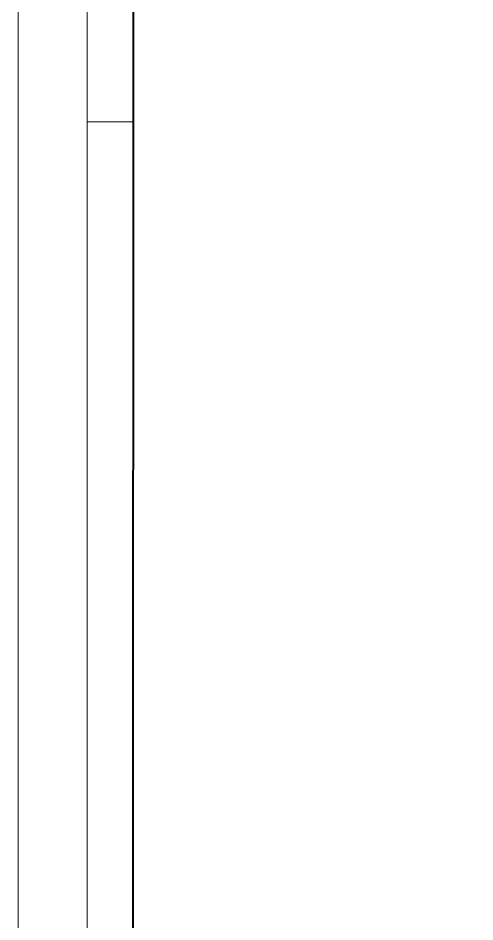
# Model space of a CAD drawing. Header units: metres. Extents: x 2.9 to 62.3, y 8 to 50.1.
# Drawn here: x 2.9 to 7.85, y 29.04 to 38.85 of the extents above; entities that cross this region are included whole.
import ezdxf

# ---------------------------------------------------------------- set-up
doc = ezdxf.new("R2010")
doc.units = ezdxf.units.M
doc.header["$MEASUREMENT"] = 0
doc.layers.add('Level 63', color=7, linetype='Continuous', lineweight=0)

msp = doc.modelspace()

# ---------------------------------------------------------------- linework, layer by layer
at = {"layer": 'Level 63', "color": 131, "linetype": 'Continuous', "lineweight": 0}
for p, q in [((3.649, 22.8686), (3.649, 50.0691)), ((3.649, 37.7186), (4.1495, 37.7186))]:
    msp.add_line(p, q, dxfattribs=at)
at = {"layer": 'Level 63', "color": 131, "linetype": 'Continuous', "lineweight": 40}
msp.add_line((4.149, 8.5186), (4.1495, 49.5691), dxfattribs=at)
at = {"layer": 'Level 63', "color": 131, "linetype": 'Continuous', "lineweight": 0, "flags": 128}
msp.add_lwpolyline([(62.3495, 50.0686), (2.899, 50.0686), (2.899, 8.0186), (62.3495, 8.0186)], close=True, dxfattribs=at)
at = {"layer": 'Level 63', "color": 131, "linetype": 'Continuous', "lineweight": 13, "flags": 128}
msp.add_lwpolyline([(56.8496, 8.5179), (4.1495, 8.5179), (4.1495, 49.5691), (56.8496, 49.5691)], close=True, dxfattribs=at)

doc.saveas('drawing.dxf')
